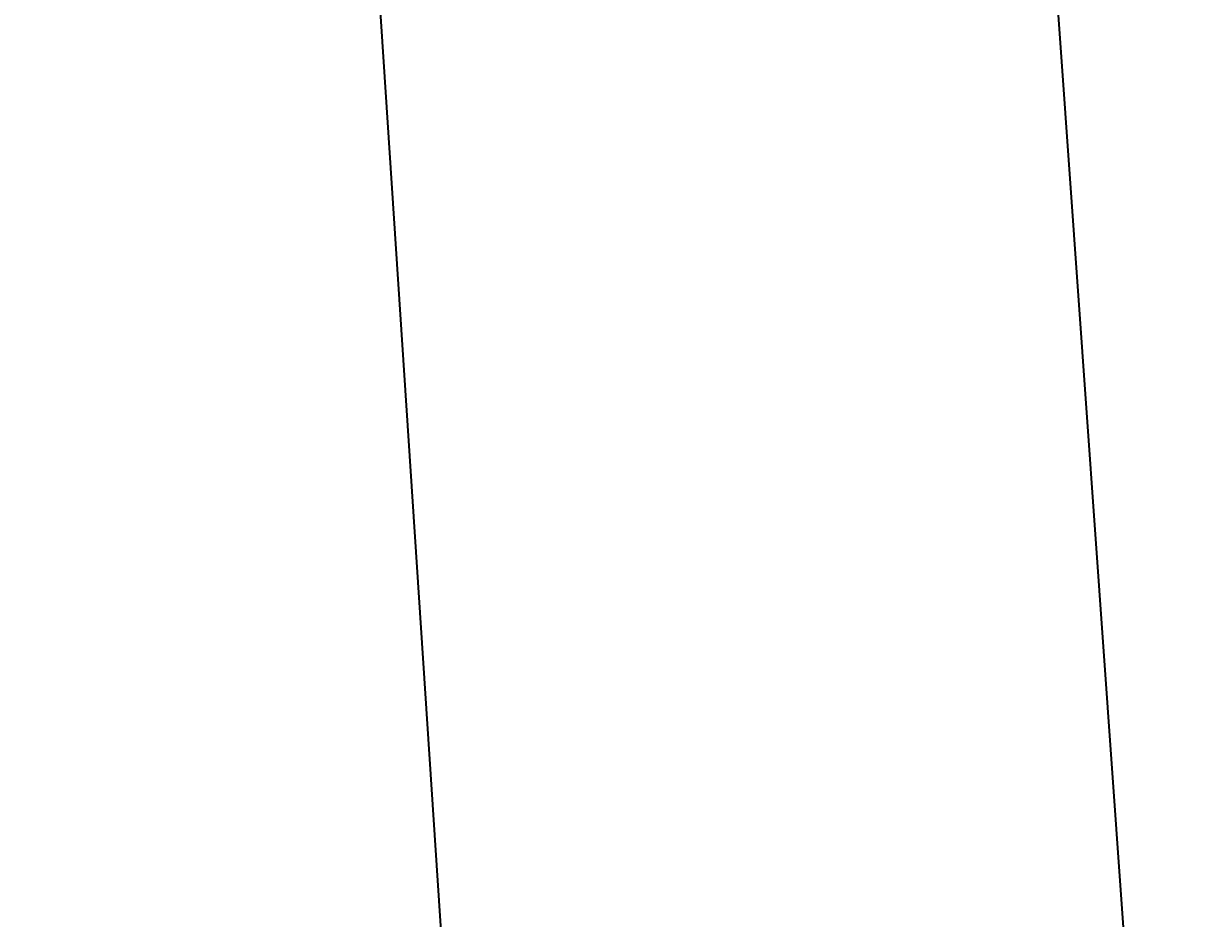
# Model space of a CAD drawing. Header units: metres. Extents: x 222509 to 223547, y 765290 to 766147.
# Drawn here: x 223040.44166 to 223040.46534, y 765862.60758 to 765862.62575 of the extents above; entities that cross this region are included whole.
import ezdxf
from ezdxf.enums import TextEntityAlignment as Align

# ---------------------------------------------------------------- set-up
doc = ezdxf.new("R2010")
doc.units = ezdxf.units.M
for name, color, linetype in [('KER', 8, 'Continuous'), ('M2602', 8, 'Continuous'), ('PNT2510', 8, 'Continuous'), ('PNTELEV2510', 7, 'Continuous')]:
    doc.layers.add(name, color=color, linetype=linetype)
doc.styles.add('PTXT', font='txt.shx')

# ---------------------------------------------------------------- blocks, each defined once
blk = doc.blocks.new('SRVPNO9')
at = {"layer": 'PNTELEV2510', "style": 'PTXT', "oblique": 15}
blk.add_attdef('ELEV2', text='', height=1, dxfattribs=at).set_placement((-0.034603, -1.723318), align=Align.CENTER)
blk = doc.blocks.new('G$CAC2BD834')
at = {"layer": 'KER'}
blk.add_lwpolyline([(223052.088373, 765926.322277, 0.064166), (223045.694558, 765927.666097, 0.133268), (223042.112629, 765925.626943, 0.1435), (223039.643143, 765921.095519), (223038.536297, 765914.284925, 0.058932), (223038.598475, 765891.30671), (223039.649165, 765874.745832), (223040.488898, 765862.019882), (223041.168601, 765853.913422)], format="xyb", dxfattribs=at)
at = {"layer": 'PNT2510'}
ref = blk.add_blockref('SRVPNO9', (223041.23, 765863.29, 514.02), dxfattribs=dict(at, xscale=0.4, yscale=0.4, zscale=0.4))
ref.add_attrib('ELEV2', '514.02', dxfattribs={"layer": 'PNTELEV2510', "height": 0.4, "style": 'PTXT', "oblique": 15}).set_placement((223041.216159, 765862.600673, 514.02), align=Align.CENTER)
blk = doc.blocks.new('G$CEBE070F1')
at = {"layer": 'M2602'}
blk.add_polyline3d([(223043.09, 765833.37, 510.47), (223042.29, 765836.63, 510.8), (223041.1, 765853.67, 512.61), (223039.38, 765877.84, 515.11), (223038.27, 765895.12, 516.98), (223037.75, 765908.7, 518.44), (223038.69, 765917.11, 519.27), (223039.69, 765921.88, 519.79), (223041.17, 765924.57, 520.3), (223042.57, 765926.45, 520.67), (223044.43, 765927.37, 520.96), (223046.86, 765927.78, 521.37), (223051.49, 765926.66, 521.74)], dxfattribs=at)

msp = doc.modelspace()

# ---------------------------------------------------------------- block references
for name in ['G$CEBE070F1', 'G$CAC2BD834']:
    msp.add_blockref(name, (0, 0))

doc.saveas('drawing.dxf')
